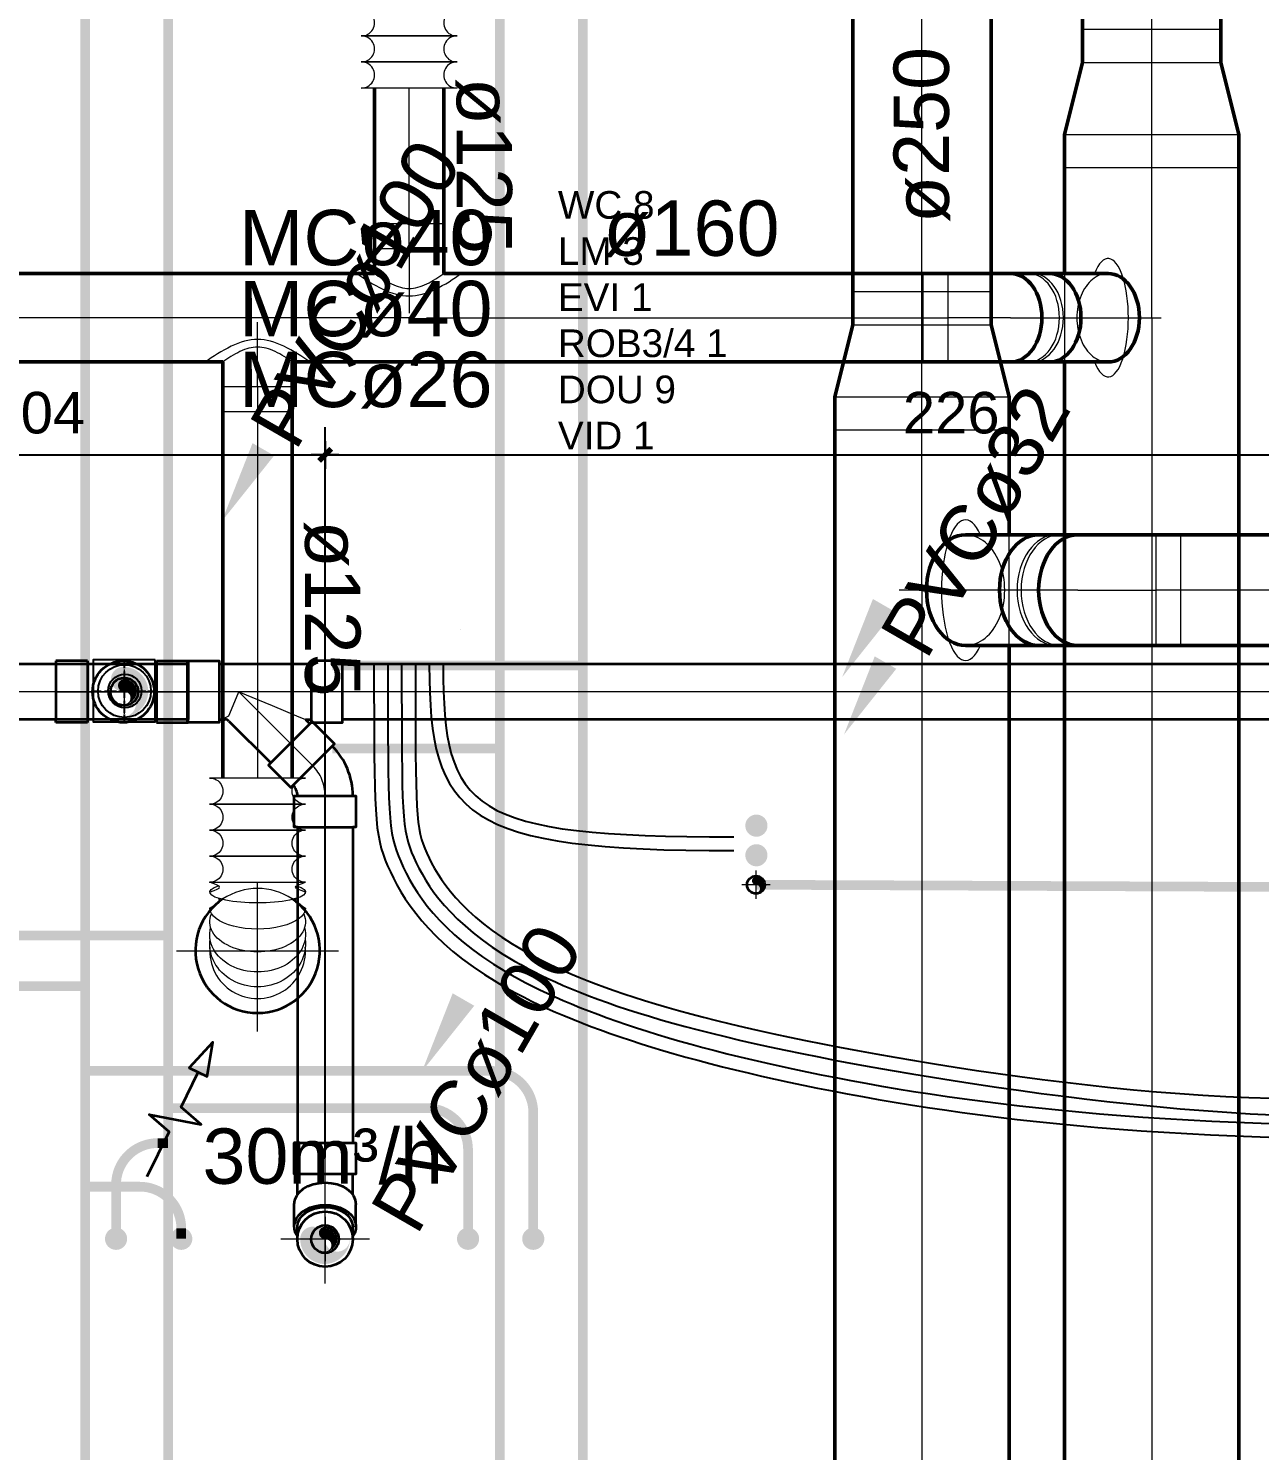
# Model space of a CAD drawing. Header units: metres. Extents: x -101133.8 to -101066.7, y -24899.3 to -24824.7.
# Drawn here: x -101107.398 to -101105.173, y -24846.378 to -24843.808 of the extents above; entities that cross this region are included whole.
import ezdxf

# ---------------------------------------------------------------- set-up
doc = ezdxf.new("R2010")
doc.units = ezdxf.units.M
doc.header["$LTSCALE"] = 0.2
doc.header["$PDSIZE"] = -5
doc.linetypes.add('AXES', pattern=[50.8, 31.75, -6.35, 6.35, -6.35])
doc.linetypes.add('CACHE', pattern=[9.525, 6.35, -3.175])
for name, color, linetype in [('CMT-CONDENSATS', 6, 'AXES'), ('CMT-COTATION DIVERS', 1, 'Continuous'), ('CMT-CVC-CONDENSATS', 6, 'Continuous'), ('CMT-CVC-CTA1-REPRISE', 11, 'Continuous'), ('CMT-CVC-CTA1-SOUFFLAGE', 4, 'Continuous'), ('CMT-PLB-EC-U', 1, 'Continuous'), ('CMT-PLB-EF-U', 140, 'Continuous'), ('CMT-PLB-EU', 3, 'Continuous'), ('CMT-PLB-EV-SOUS DALLAGE', 1, 'Continuous'), ('CMT-PLB-REC-U', 30, 'Continuous'), ('CMT-VRV1', 5, 'Continuous'), ('OB7-ASF-fin', 8, 'Continuous')]:
    doc.layers.add(name, color=color, linetype=linetype)
doc.styles.add('Arial', font='arial.ttf')
doc.styles.get("Standard").update_dxf_attribs({"font": 'arial.ttf'})
doc.dimstyles.get("Standard").update_dxf_attribs({"dimtxt": 0.18, "dimasz": 0.18, "dimexe": 0.18, "dimexo": 0.0625, "dimgap": 0.09, "dimtad": 0, "dimtih": 1, "dimtoh": 1, "dimdec": 4, "dimzin": 0, "dimdsep": 46, "dimtxsty": 'Standard', "dimcen": 0.09, "dimadec": 0, "dimazin": 0, "dimtfac": 1, "dimtdec": 4, "dimtofl": 0, "dimtmove": 0, "dimatfit": 3, "dimfxl": 1, "dimtolj": 1, "dimtzin": 0, "dimarcsym": 0})

# ---------------------------------------------------------------- blocks, each defined once
blk = doc.blocks.new('siphon')
blk.add_lwpolyline([(211768.2, 47378.7), (211693.6, 47378.7), (211693.6, 47304), (211768.2, 47304), (211768.2, 47378.7)])
at = {"linetype": 'Continuous'}
for centre, major_axis in [((211731.5, 47341.2), (0, 31.8)), ((211731.9, 47341.4), (0, 20.2))]:
    blk.add_ellipse(centre, major_axis=major_axis, ratio=1, dxfattribs=at)
for points in [[(211731.2, 47378.7), (211731.2, 47378.7), (211731.2, 47368.7), (211731.2, 47368.7)], [(211731.2, 47364.9), (211731.2, 47364.9), (211731.2, 47350.5), (211731.2, 47350.5)], [(211731.2, 47364.9), (211731.2, 47364.9), (211731.2, 47350.5), (211731.2, 47350.5)], [(211693.6, 47340.9), (211693.6, 47340.9), (211703.5, 47340.9), (211703.5, 47340.9)], [(211707.3, 47340.9), (211707.3, 47340.9), (211721.8, 47340.9), (211721.8, 47340.9)], [(211707.3, 47340.9), (211707.3, 47340.9), (211721.8, 47340.9), (211721.8, 47340.9)], [(211724.6, 47340.9), (211724.6, 47340.9), (211739, 47340.9), (211739, 47340.9)], [(211731.2, 47347.7), (211731.2, 47347.7), (211731.2, 47333.2), (211731.2, 47333.2)], [(211742.8, 47340.9), (211742.8, 47340.9), (211757.3, 47340.9), (211757.3, 47340.9)], [(211759.4, 47340.9), (211759.4, 47340.9), (211768.2, 47340.9), (211768.2, 47340.9)], [(211731.2, 47329.4), (211731.2, 47329.4), (211731.2, 47314.9), (211731.2, 47314.9)], [(211731.2, 47312.9), (211731.2, 47312.9), (211731.2, 47304), (211731.2, 47304)]]:
    blk.add_open_spline(points, degree=3, dxfattribs=at)
blk = doc.blocks.new('COT-45')
at = {"color": 0}
for p, q in [((-1, 0), (1, 0)), ((0, -1), (0, 1))]:
    blk.add_line(p, q, dxfattribs=at)
at = {"color": 0, "const_width": 0.4}
blk.add_lwpolyline([(-0.44, -0.44), (0.44, 0.44)], dxfattribs=at)
blk = doc.blocks.new('*D112')
at = {"layer": 'CMT-COTATION DIVERS', "color": 0, "lineweight": -2}
for p, q in [((-101107.9037, -24845.8886), (-101107.9037, -24844.5285)), ((-101106.8618, -24845.8485), (-101106.8618, -24844.5285)), ((-101107.8787, -24844.5785), (-101106.8868, -24844.5785))]:
    blk.add_line(p, q, dxfattribs=at)
at = {"layer": 'Defpoints', "color": 0, "lineweight": 15}
for p in [(-101106.8618, -24844.5785), (-101106.8618, -24845.8785), (-101107.9037, -24845.9186)]:
    blk.add_point(p, dxfattribs=at)
at = {"layer": 'CMT-COTATION DIVERS', "color": 0, "lineweight": -2, "xscale": 0.025, "yscale": 0.025, "zscale": 0.025, "rotation": 180}
blk.add_blockref('COT-45', (-101107.9037, -24844.5785), dxfattribs=at)
at = {"layer": 'CMT-COTATION DIVERS', "color": 0, "lineweight": -2, "xscale": 0.025, "yscale": 0.025, "zscale": 0.025}
blk.add_blockref('COT-45', (-101106.8618, -24844.5785), dxfattribs=at)
at = {"layer": 'CMT-COTATION DIVERS', "color": 0, "lineweight": 15, "insert": (-101107.3827, -24844.5028), "char_height": 0.075, "attachment_point": 5}
blk.add_mtext('\\A1;104', dxfattribs=at)
blk = doc.blocks.new('*D113')
at = {"layer": 'CMT-COTATION DIVERS', "color": 0, "lineweight": -2}
for p, q in [((-101106.8618, -24845.8485), (-101106.8618, -24844.5285)), ((-101104.5991, -24845.3317), (-101104.5991, -24844.5285)), ((-101106.8368, -24844.5785), (-101104.6241, -24844.5785))]:
    blk.add_line(p, q, dxfattribs=at)
at = {"layer": 'Defpoints', "color": 0, "lineweight": 15}
for p in [(-101104.5991, -24844.5785), (-101104.5991, -24845.3617), (-101106.8618, -24845.8785)]:
    blk.add_point(p, dxfattribs=at)
at = {"layer": 'CMT-COTATION DIVERS', "color": 0, "lineweight": -2, "xscale": 0.025, "yscale": 0.025, "zscale": 0.025, "rotation": 180}
blk.add_blockref('COT-45', (-101106.8618, -24844.5785), dxfattribs=at)
at = {"layer": 'CMT-COTATION DIVERS', "color": 0, "lineweight": -2, "xscale": 0.025, "yscale": 0.025, "zscale": 0.025}
blk.add_blockref('COT-45', (-101104.5991, -24844.5785), dxfattribs=at)
at = {"layer": 'CMT-COTATION DIVERS', "color": 0, "lineweight": 15, "insert": (-101105.7305, -24844.5028), "char_height": 0.075, "attachment_point": 5}
blk.add_mtext('\\A1;226', dxfattribs=at)

msp = doc.modelspace()

# ---------------------------------------------------------------- linework, layer by layer
at = {"layer": 'CMT-CONDENSATS', "const_width": 0.0175}
msp.add_lwpolyline([(-101106.0833, -24845.3554), (-101104.5991, -24845.3617)], dxfattribs=at)
at = {"layer": 'CMT-CVC-CONDENSATS', "color": 8, "linetype": 'AXES', "lineweight": 20}
for p, q in [((-101106.0833, -24845.3298), (-101106.0833, -24845.381)), ((-101106.0577, -24845.3554), (-101106.1089, -24845.3554))]:
    msp.add_line(p, q, dxfattribs=at)
at = {"layer": 'CMT-CVC-CONDENSATS', "linetype": 'Continuous', "lineweight": 20}
msp.add_lwpolyline([(-101106.0742, -24845.3436, 0, 0, 0), (-101105.9242, -24845.0838, 0, 0.045, 0), (-101105.8492, -24844.9539, 0.045, 0.045, 0)], format="xyseb", dxfattribs=at)
at = {"layer": 'CMT-CVC-CONDENSATS', "color": 8, "linetype": 'Continuous', "lineweight": 20}
msp.add_lwpolyline([(-101106.0833, -24845.342, 0.00192, 0.00192, -0.414214), (-101106.0699, -24845.3554, 0.00192, 0, -0.394163), (-101106.0833, -24845.3698, 0, 0.00192, 1.001955), (-101106.0833, -24845.3545, 0, 0, 0), (-101106.0833, -24845.3518, 0.0072, 0.0072, -1), (-101106.0833, -24845.3446, 0, 0, 0), (-101106.0869, -24845.3482, 0, 0, 0), (-101106.0833, -24845.3482, 0.0106, 0.0106, -0.414214), (-101106.0761, -24845.3554, 0, 0, 0), (-101106.0766, -24845.3518, 0.0096, 0, -0.468375), (-101106.0785, -24845.3685, 0, 0, 0)], format="xyseb", dxfattribs=at)
at = {"layer": 'CMT-CVC-CONDENSATS', "lineweight": 35}
msp.add_circle((-101106.0833, -24845.3554), 0.016, dxfattribs=at)
at = {"layer": 'CMT-CVC-CTA1-REPRISE', "lineweight": 50}
for p, q in [((-101105.4933, -24843.8694), (-101105.4933, -24840.747)), ((-101105.2433, -24843.8694), (-101105.2433, -24840.847)), ((-101105.5258, -24843.9994), (-101105.4933, -24843.8694)), ((-101105.2108, -24843.9994), (-101105.2433, -24843.8694)), ((-101106.7725, -24844.2057), (-101106.7725, -24843.9156)), ((-101106.6475, -24844.2057), (-101106.6475, -24843.9156)), ((-101105.5258, -24844.2507), (-101105.5258, -24843.9994)), ((-101105.2108, -24844.3307), (-101105.2108, -24843.9994)), ((-101106.7725, -24844.2057), (-101106.7725, -24844.2507)), ((-101106.6475, -24844.2057), (-101106.6475, -24844.2507)), ((-101106.9838, -24844.2507), (-101107.548, -24844.2507)), ((-101106.7725, -24844.2507), (-101106.9838, -24844.2507)), ((-101106.6475, -24844.2507), (-101105.7365, -24844.2507)), ((-101105.6233, -24844.2507), (-101105.7365, -24844.2507)), ((-101105.6233, -24844.2507), (-101105.5526, -24844.2507)), ((-101105.447, -24844.2507), (-101105.5526, -24844.2507)), ((-101105.2108, -24844.3307), (-101105.2108, -24846.849)), ((-101107.0463, -24844.4107), (-101107.6105, -24844.4107)), ((-101107.0463, -24844.4557), (-101107.0463, -24844.4107)), ((-101106.9213, -24844.4557), (-101106.9213, -24844.4107)), ((-101106.71, -24844.4107), (-101106.9213, -24844.4107)), ((-101106.71, -24844.4107), (-101105.7365, -24844.4107)), ((-101105.6233, -24844.4107), (-101105.7365, -24844.4107)), ((-101105.6233, -24844.4107), (-101105.5526, -24844.4107)), ((-101105.447, -24844.4107), (-101105.5526, -24844.4107)), ((-101105.5258, -24844.4107), (-101105.5258, -24846.9115)), ((-101107.0463, -24844.4557), (-101107.0463, -24845.1626)), ((-101106.9213, -24844.4557), (-101106.9213, -24845.1626))]:
    msp.add_line(p, q, dxfattribs=at)
at = {"layer": 'CMT-CVC-CTA1-REPRISE', "color": 8, "linetype": 'AXES', "lineweight": 20}
for p, q in [((-101105.3683, -24843.8694), (-101105.3683, -24840.747)), ((-101105.3683, -24843.9994), (-101105.3683, -24843.8694)), ((-101106.71, -24844.2057), (-101106.71, -24843.9156)), ((-101105.3683, -24844.3307), (-101105.3683, -24843.9994)), ((-101106.71, -24844.2057), (-101106.71, -24844.3227)), ((-101106.9838, -24844.3307), (-101107.6105, -24844.3307)), ((-101106.71, -24844.3307), (-101106.9838, -24844.3307)), ((-101106.6787, -24844.3307), (-101105.7365, -24844.3307)), ((-101105.6233, -24844.3307), (-101105.7365, -24844.3307)), ((-101105.6233, -24844.3307), (-101105.5526, -24844.3307)), ((-101105.5526, -24844.3307), (-101105.351, -24844.3307)), ((-101105.3683, -24844.3307), (-101105.3683, -24846.9115)), ((-101106.9838, -24844.4557), (-101106.9838, -24844.3387)), ((-101106.9838, -24844.4557), (-101106.9838, -24845.1626)), ((-101106.9838, -24845.6208), (-101106.9838, -24845.3508)), ((-101107.1301, -24845.4746), (-101106.8376, -24845.4746))]:
    msp.add_line(p, q, dxfattribs=at)
at = {"layer": 'CMT-CVC-CTA1-REPRISE', "color": 8, "linetype": 'CACHE', "lineweight": 20}
for p, q in [((-101105.4933, -24843.8094), (-101105.2433, -24843.8094)), ((-101105.5258, -24844.0594), (-101105.2108, -24844.0594)), ((-101106.7725, -24844.1607), (-101106.6475, -24844.1607)), ((-101105.7815, -24844.2507), (-101105.7815, -24844.4107)), ((-101105.5258, -24844.2507), (-101105.5258, -24844.4107)), ((-101106.9213, -24844.5007), (-101107.0463, -24844.5007))]:
    msp.add_line(p, q, dxfattribs=at)
at = {"layer": 'CMT-CVC-CTA1-REPRISE', "color": 8, "linetype": 'Continuous', "lineweight": 20}
for p, q in [((-101105.4933, -24843.8694), (-101105.2433, -24843.8694)), ((-101105.5258, -24843.9994), (-101105.2108, -24843.9994)), ((-101106.7725, -24844.2057), (-101106.6475, -24844.2057)), ((-101105.7365, -24844.2507), (-101105.7365, -24844.4107)), ((-101106.9213, -24844.4557), (-101107.0463, -24844.4557))]:
    msp.add_line(p, q, dxfattribs=at)
for points in [[(-101106.7965, -24843.7744), (-101106.6234, -24843.7744, 1.022259), (-101106.6234, -24843.8215), (-101106.7965, -24843.8215, 1.022259), (-101106.7965, -24843.7744), (-101106.7965, -24843.7744)], [(-101106.7965, -24843.8215), (-101106.6234, -24843.8215, 1.022259), (-101106.6234, -24843.8685), (-101106.7965, -24843.8685, 1.022259), (-101106.7965, -24843.8215), (-101106.7965, -24843.8215)], [(-101106.7965, -24843.8685), (-101106.6234, -24843.8685, 1.022259), (-101106.6234, -24843.9156), (-101106.7965, -24843.9156, 1.022259), (-101106.7965, -24843.8685), (-101106.7965, -24843.8685)], [(-101107.0704, -24845.2097), (-101106.8973, -24845.2097, -1.022259), (-101106.8973, -24845.1626), (-101107.0704, -24845.1626, -1.022259), (-101107.0704, -24845.2097), (-101107.0704, -24845.2097)], [(-101107.0704, -24845.2567), (-101106.8973, -24845.2567, -1.022259), (-101106.8973, -24845.2097), (-101107.0704, -24845.2097, -1.022259), (-101107.0704, -24845.2567), (-101107.0704, -24845.2567)], [(-101107.0704, -24845.3038), (-101106.8973, -24845.3038, -1.022259), (-101106.8973, -24845.2567), (-101107.0704, -24845.2567, -1.022259), (-101107.0704, -24845.3038), (-101107.0704, -24845.3038)], [(-101107.0704, -24845.3508), (-101106.8973, -24845.3508, -1.022259), (-101106.8973, -24845.3038), (-101107.0704, -24845.3038, -1.022259), (-101107.0704, -24845.3508), (-101107.0704, -24845.3508)]]:
    msp.add_lwpolyline(points, format="xyb", dxfattribs=at)
msp.add_lwpolyline([(-101107.0704, -24845.3508), (-101106.8973, -24845.3508)], dxfattribs=at)
at = {"layer": 'CMT-CVC-CTA1-REPRISE', "linetype": 'Continuous', "lineweight": 35}
msp.add_lwpolyline([(-101107.1831, -24845.8828), (-101107.1436, -24845.8019), (-101107.1798, -24845.7704), (-101107.0856, -24845.7887), (-101107.1218, -24845.7572), (-101107.091, -24845.6941), (-101107.0748, -24845.702), (-101107.0647, -24845.6401), (-101107.1072, -24845.6862), (-101107.091, -24845.6941)], dxfattribs=at)
at = {"layer": 'CMT-CVC-CTA1-REPRISE', "lineweight": 35}
msp.add_arc((-101106.9838, -24845.4746), 0.1125, 123.749, 56.251, dxfattribs=at)
at = {"layer": 'CMT-CVC-CTA1-REPRISE', "color": 9, "linetype": 'CACHE', "lineweight": 20}
msp.add_arc((-101106.9838, -24845.4746), 0.1125, 56.251, 123.749, dxfattribs=at)
at = {"layer": 'CMT-CVC-CTA1-REPRISE', "color": 8, "linetype": 'Continuous', "lineweight": 20}
msp.add_arc((-101106.9838, -24845.4746), 0.0865, 175.6813, 4.3187, dxfattribs=at)
msp.add_ellipse((-101105.447, -24844.3307), major_axis=(0, 0.107), ratio=0.34202, start_param=2.415333, end_param=7.009445, dxfattribs=at)
at = {"layer": 'CMT-CVC-CTA1-REPRISE', "lineweight": 50}
for centre in [(-101105.6233, -24844.3307), (-101105.5526, -24844.3307), (-101105.447, -24844.3307)]:
    msp.add_ellipse(centre, major_axis=(0, 0.08), ratio=0.707107, start_param=3.141593, end_param=6.283185, dxfattribs=at)
at = {"layer": 'CMT-CVC-CTA1-REPRISE', "color": 8, "linetype": 'CACHE', "lineweight": 20}
for centre, start_param, end_param in [((-101105.5915, -24844.3307), 3.141593, 6.283185), ((-101105.5844, -24844.3307), 3.141593, 6.283185), ((-101105.447, -24844.3307), 0, 3.141593)]:
    msp.add_ellipse(centre, major_axis=(0, 0.08), ratio=0.707107, start_param=start_param, end_param=end_param, dxfattribs=at)
at = {"layer": 'CMT-CVC-CTA1-REPRISE', "color": 8, "linetype": 'Continuous', "lineweight": 20, "extrusion": (0, 0, -1)}
for centre, ratio, start_param, end_param in [((-101106.9838, -24845.3687), 0.224951, 5.665426, 10.042538), ((-101106.9838, -24845.4223), 0.62932, 6.012033, 9.69593), ((-101106.9838, -24845.3976), 0.438371, 0, 3.141593), ((-101106.9838, -24845.4457), 0.777146, 6.089954, 9.618009), ((-101106.9838, -24845.4622), 0.898794, 6.169183, 9.538781)]:
    msp.add_ellipse(centre, major_axis=(0.0865, 0), ratio=ratio, start_param=start_param, end_param=end_param, dxfattribs=at)
at = {"layer": 'CMT-CVC-CTA1-REPRISE', "color": 8, "linetype": 'Continuous', "lineweight": 20}
for points in [[(-101106.8037, -24844.2507), (-101106.7911, -24844.2603), (-101106.7568, -24844.2824), (-101106.71, -24844.2958), (-101106.6631, -24844.2824), (-101106.6288, -24844.2603), (-101106.6162, -24844.2507)], [(-101106.7725, -24844.2507), (-101106.7641, -24844.2571), (-101106.7412, -24844.2718), (-101106.71, -24844.2808), (-101106.6787, -24844.2718), (-101106.6558, -24844.2571), (-101106.6475, -24844.2507)], [(-101106.8901, -24844.4107), (-101106.9026, -24844.4012), (-101106.937, -24844.3791), (-101106.9838, -24844.3656), (-101107.0307, -24844.3791), (-101107.065, -24844.4012), (-101107.0776, -24844.4107)], [(-101106.9213, -24844.4107), (-101106.9297, -24844.4044), (-101106.9526, -24844.3896), (-101106.9838, -24844.3807), (-101107.0151, -24844.3896), (-101107.038, -24844.4044), (-101107.0463, -24844.4107)], [(-101107.0704, -24845.3687), (-101107.0463, -24845.3598), (-101107.0463, -24845.3598), (-101107.0704, -24845.3508)], [(-101106.8973, -24845.3687), (-101106.9213, -24845.3598), (-101106.9213, -24845.3598), (-101106.8973, -24845.3508)], [(-101107.0704, -24845.3976), (-101107.0552, -24845.3884), (-101107.0496, -24845.3851), (-101107.0536, -24845.3802)], [(-101106.8973, -24845.3976), (-101106.9125, -24845.3884), (-101106.9181, -24845.3851), (-101106.9141, -24845.3802)]]:
    msp.add_open_spline(points, degree=3, dxfattribs=at)
at = {"layer": 'CMT-CVC-CTA1-SOUFFLAGE', "lineweight": 50}
for p, q in [((-101105.9083, -24844.3435), (-101105.9083, -24838.615)), ((-101105.6583, -24844.3435), (-101105.6583, -24838.715)), ((-101105.9408, -24844.4735), (-101105.9083, -24844.3435)), ((-101105.6258, -24844.4735), (-101105.6583, -24844.3435)), ((-101105.9408, -24844.823), (-101105.9408, -24844.4735)), ((-101105.6258, -24844.723), (-101105.6258, -24844.4735)), ((-101105.7045, -24844.723), (-101105.5725, -24844.723)), ((-101105.5018, -24844.723), (-101105.5725, -24844.723)), ((-101105.5018, -24844.723), (-101105.3604, -24844.723)), ((-101103.9492, -24844.723), (-101105.3604, -24844.723)), ((-101105.9408, -24844.823), (-101105.9408, -24848.2263)), ((-101105.7045, -24844.923), (-101105.5725, -24844.923)), ((-101105.6258, -24844.923), (-101105.6258, -24848.2888)), ((-101105.5018, -24844.923), (-101105.5725, -24844.923)), ((-101105.5018, -24844.923), (-101105.3604, -24844.923)), ((-101103.9492, -24844.923), (-101105.3604, -24844.923))]:
    msp.add_line(p, q, dxfattribs=at)
at = {"layer": 'CMT-CVC-CTA1-SOUFFLAGE', "color": 8, "linetype": 'AXES', "lineweight": 20}
for p, q in [((-101105.7833, -24844.3435), (-101105.7833, -24838.615)), ((-101105.7833, -24844.4735), (-101105.7833, -24844.3435)), ((-101105.7833, -24844.823), (-101105.7833, -24844.4735)), ((-101105.5725, -24844.823), (-101105.8245, -24844.823)), ((-101105.7833, -24844.823), (-101105.7833, -24848.2888)), ((-101105.5018, -24844.823), (-101105.5725, -24844.823)), ((-101105.5018, -24844.823), (-101105.3604, -24844.823)), ((-101103.9492, -24844.823), (-101105.3604, -24844.823))]:
    msp.add_line(p, q, dxfattribs=at)
at = {"layer": 'CMT-CVC-CTA1-SOUFFLAGE', "color": 8, "linetype": 'CACHE', "lineweight": 20}
for p, q in [((-101105.9083, -24844.2835), (-101105.6583, -24844.2835)), ((-101105.9408, -24844.5335), (-101105.6258, -24844.5335)), ((-101105.6258, -24844.923), (-101105.6258, -24844.723)), ((-101105.3154, -24844.923), (-101105.3154, -24844.723))]:
    msp.add_line(p, q, dxfattribs=at)
at = {"layer": 'CMT-CVC-CTA1-SOUFFLAGE', "color": 8, "linetype": 'Continuous', "lineweight": 20}
for p, q in [((-101105.9083, -24844.3435), (-101105.6583, -24844.3435)), ((-101105.9408, -24844.4735), (-101105.6258, -24844.4735)), ((-101105.3604, -24844.923), (-101105.3604, -24844.723))]:
    msp.add_line(p, q, dxfattribs=at)
msp.add_ellipse((-101105.7045, -24844.823), major_axis=(0, -0.127), ratio=0.34202, start_param=2.477379, end_param=6.947399, dxfattribs=at)
at = {"layer": 'CMT-CVC-CTA1-SOUFFLAGE', "lineweight": 50}
for centre in [(-101105.7045, -24844.823), (-101105.5725, -24844.823), (-101105.5018, -24844.823)]:
    msp.add_ellipse(centre, major_axis=(0, -0.1), ratio=0.707107, start_param=3.141593, end_param=6.283185, dxfattribs=at)
at = {"layer": 'CMT-CVC-CTA1-SOUFFLAGE', "color": 8, "linetype": 'CACHE', "lineweight": 20}
for centre, start_param, end_param in [((-101105.7045, -24844.823), 0, 3.141593), ((-101105.5407, -24844.823), 3.141593, 6.283185), ((-101105.5336, -24844.823), 3.141593, 6.283185)]:
    msp.add_ellipse(centre, major_axis=(0, -0.1), ratio=0.707107, start_param=start_param, end_param=end_param, dxfattribs=at)
at = {"layer": 'CMT-PLB-EC-U', "const_width": 0.0175}
for points in [[(-101107.2954, -24847.1225), (-101107.2954, -24835.3837)], [(-101110.7791, -24845.5388), (-101107.2954, -24845.5388)], [(-101106.5607, -24845.6918), (-101107.2954, -24845.6918)], [(-101106.4857, -24845.9952), (-101106.4857, -24845.7668)], [(-101107.1967, -24845.901), (-101107.2954, -24845.901)], [(-101107.1217, -24845.9952), (-101107.1217, -24845.976)]]:
    msp.add_lwpolyline(points, dxfattribs=at)
for points in [[(-101106.4857, -24845.7668, 0.414214), (-101106.5607, -24845.6918)], [(-101107.1217, -24845.976, 0.414214), (-101107.1967, -24845.901)]]:
    msp.add_lwpolyline(points, format="xyb", dxfattribs=at)
at = {"layer": 'CMT-PLB-EC-U', "const_width": 0.02}
for points in [[(-101107.1217, -24846.0052, 1), (-101107.1217, -24845.9852, 1)], [(-101106.4857, -24846.0052, 1), (-101106.4857, -24845.9852, 1)]]:
    msp.add_lwpolyline(points, format="xyb", close=True, dxfattribs=at)
at = {"layer": 'CMT-PLB-EF-U', "const_width": 0.0175}
for points in [[(-101107.1454, -24846.9725), (-101107.1454, -24835.5337)], [(-101110.8968, -24845.4469), (-101107.1454, -24845.4469)], [(-101106.6785, -24845.759), (-101107.1454, -24845.759)], [(-101107.1645, -24845.8223), (-101107.1454, -24845.8223)], [(-101106.6035, -24845.9952), (-101106.6035, -24845.834)], [(-101107.2395, -24845.9952), (-101107.2395, -24845.8973)]]:
    msp.add_lwpolyline(points, dxfattribs=at)
for points in [[(-101106.6035, -24845.834, 0.414214), (-101106.6785, -24845.759)], [(-101107.2395, -24845.8973, -0.414214), (-101107.1645, -24845.8223)]]:
    msp.add_lwpolyline(points, format="xyb", dxfattribs=at)
at = {"layer": 'CMT-PLB-EF-U', "const_width": 0.02}
for points in [[(-101107.2395, -24846.0052, -1), (-101107.2395, -24845.9852, -1)], [(-101106.6035, -24846.0052, -1), (-101106.6035, -24845.9852, -1)]]:
    msp.add_lwpolyline(points, format="xyb", close=True, dxfattribs=at)
at = {"layer": 'CMT-PLB-EU', "color": 8, "linetype": 'AXES', "lineweight": 20}
for p, q in [((-101107.2247, -24844.9666), (-101107.2247, -24845.0466)), ((-101107.1847, -24845.0066), (-101107.2647, -24845.0066)), ((-101106.8618, -24845.9558), (-101106.8618, -24846.0358)), ((-101106.8218, -24845.9958), (-101106.9018, -24845.9958))]:
    msp.add_line(p, q, dxfattribs=at)
at = {"layer": 'CMT-PLB-EU', "color": 8, "linetype": 'Continuous', "lineweight": 20}
for points in [[(-101107.2247, -24844.9856, 0.003, 0.003, -0.414214), (-101107.2037, -24845.0066, 0.003, 0, -0.394163), (-101107.2247, -24845.0291, 0, 0.003, 1.001955), (-101107.2247, -24845.0051, 0, 0, 0), (-101107.2247, -24845.001, 0.0112, 0.0112, -1), (-101107.2247, -24844.9897, 0, 0, 0), (-101107.2303, -24844.9953, 0, 0, 0), (-101107.2247, -24844.9953, 0.0165, 0.0165, -0.414214), (-101107.2134, -24845.0066, 0, 0, 0), (-101107.2142, -24845.001, 0.015, 0, -0.468375), (-101107.2172, -24845.027, 0, 0, 0)], [(-101106.8618, -24845.9748, 0.003, 0.003, -0.414214), (-101106.8408, -24845.9958, 0.003, 0, -0.394163), (-101106.8618, -24846.0183, 0, 0.003, 1.001955), (-101106.8618, -24845.9943, 0, 0, 0), (-101106.8618, -24845.9902, 0.0112, 0.0112, -1), (-101106.8618, -24845.979, 0, 0, 0), (-101106.8675, -24845.9846, 0, 0, 0), (-101106.8618, -24845.9846, 0.0165, 0.0165, -0.414214), (-101106.8506, -24845.9958, 0, 0, 0), (-101106.8513, -24845.9902, 0.015, 0, -0.468375), (-101106.8543, -24846.0162, 0, 0, 0)]]:
    msp.add_lwpolyline(points, format="xyseb", dxfattribs=at)
at = {"layer": 'CMT-PLB-EU', "linetype": 'Continuous', "lineweight": 20}
for points in [[(-101107.2372, -24845.0282, 0, 0, 0), (-101107.3872, -24845.2881, 0.045, 0, 0), (-101107.4622, -24845.418, 0, 0, 0)], [(-101106.8743, -24846.0175, 0, 0, 0), (-101107.0243, -24846.2773, 0.045, 0, 0), (-101107.0993, -24846.4072, 0, 0, 0)]]:
    msp.add_lwpolyline(points, format="xyseb", dxfattribs=at)
at = {"layer": 'CMT-PLB-EU', "lineweight": 35}
for centre in [(-101107.2247, -24845.0066), (-101106.8618, -24845.9958)]:
    msp.add_circle(centre, 0.025, dxfattribs=at)
at = {"layer": 'CMT-PLB-EV-SOUS DALLAGE', "lineweight": 35}
for p, q in [((-101107.1105, -24844.9566), (-101107.8719, -24844.9566)), ((-101107.2912, -24844.9509), (-101107.3482, -24844.9509)), ((-101107.3482, -24844.9509), (-101107.3482, -24844.9566)), ((-101107.3482, -24844.9566), (-101107.3482, -24845.0566)), ((-101107.2912, -24844.9509), (-101107.2912, -24845.0623)), ((-101107.2508, -24844.9566), (-101107.2912, -24844.9566)), ((-101107.1662, -24844.9566), (-101107.2017, -24844.9566)), ((-101107.1662, -24844.9509), (-101107.1092, -24844.9509)), ((-101107.1662, -24844.9509), (-101107.1662, -24845.0623)), ((-101107.1105, -24845.0566), (-101107.1105, -24844.9566)), ((-101107.1092, -24844.9509), (-101107.1092, -24844.9566)), ((-101107.1092, -24844.9566), (-101107.1092, -24845.0566)), ((-101107.0535, -24844.9566), (-101107.0535, -24845.0566)), ((-101106.8871, -24844.9566), (-101107.0535, -24844.9566)), ((-101106.8871, -24844.9566), (-101106.8871, -24845.0566)), ((-101105.0469, -24844.9566), (-101106.8301, -24844.9566)), ((-101106.8301, -24845.0566), (-101106.8301, -24844.9566)), ((-101107.1105, -24845.0566), (-101107.8719, -24845.0566)), ((-101107.3482, -24845.0623), (-101107.3482, -24845.0566)), ((-101107.2912, -24845.0623), (-101107.3482, -24845.0623)), ((-101107.2508, -24845.0566), (-101107.2912, -24845.0566)), ((-101107.1662, -24845.0566), (-101107.2017, -24845.0566)), ((-101107.1662, -24845.0623), (-101107.1092, -24845.0623)), ((-101107.1092, -24845.0623), (-101107.1092, -24845.0566)), ((-101107.0535, -24845.0566), (-101107.0427, -24845.0566)), ((-101107.0356, -24845.0595), (-101106.9601, -24845.1351)), ((-101106.8893, -24845.0644), (-101106.9601, -24845.1351)), ((-101106.9601, -24845.1351), (-101106.8893, -24845.0644)), ((-101106.8971, -24845.0566), (-101106.8871, -24845.0566)), ((-101106.8971, -24845.0566), (-101106.8893, -24845.0644)), ((-101106.8893, -24845.0644), (-101106.8893, -24845.0644)), ((-101105.0469, -24845.0566), (-101106.8301, -24845.0566)), ((-101106.9198, -24845.1754), (-101106.849, -24845.1047)), ((-101106.9198, -24845.1754), (-101106.849, -24845.1047)), ((-101106.9198, -24845.1754), (-101106.9198, -24845.1754)), ((-101106.9118, -24845.1945), (-101106.8118, -24845.1945)), ((-101106.9118, -24845.2515), (-101106.9118, -24845.8215)), ((-101106.9118, -24845.2515), (-101106.8118, -24845.2515)), ((-101106.8118, -24845.2515), (-101106.8118, -24845.8215)), ((-101106.9118, -24845.8215), (-101106.8118, -24845.8215)), ((-101106.9118, -24845.9156), (-101106.9118, -24845.8785)), ((-101106.8118, -24845.8785), (-101106.9118, -24845.8785)), ((-101106.8118, -24845.9156), (-101106.8118, -24845.8785)), ((-101106.9175, -24845.9733), (-101106.9175, -24845.933)), ((-101106.8061, -24845.9733), (-101106.8061, -24845.933)), ((-101106.9118, -24845.9958), (-101106.9118, -24845.9733)), ((-101106.8118, -24845.9958), (-101106.8118, -24845.9733))]:
    msp.add_line(p, q, dxfattribs=at)
at = {"layer": 'CMT-PLB-EV-SOUS DALLAGE', "color": 8, "linetype": 'AXES', "lineweight": 20}
for p, q in [((-101107.1105, -24845.0066), (-101107.8719, -24845.0066)), ((-101107.3482, -24845.0066), (-101107.1092, -24845.0066)), ((-101106.8301, -24845.0066), (-101107.1105, -24845.0066)), ((-101107.0178, -24845.0066), (-101106.8844, -24845.14)), ((-101105.0469, -24845.0066), (-101106.8301, -24845.0066)), ((-101106.8844, -24845.14), (-101106.9247, -24845.0997)), ((-101106.8844, -24845.14), (-101106.9247, -24845.0997)), ((-101106.8618, -24845.1945), (-101106.8618, -24845.2515)), ((-101106.8618, -24845.2515), (-101106.8618, -24845.8215)), ((-101106.8618, -24846.0758), (-101106.8618, -24845.8215)), ((-101106.7818, -24845.9958), (-101106.9418, -24845.9958))]:
    msp.add_line(p, q, dxfattribs=at)
at = {"layer": 'CMT-PLB-EV-SOUS DALLAGE', "linetype": 'Continuous', "lineweight": 20}
for points in [[(-101107.1984, -24844.9584, 0, 0, 0), (-101107.0484, -24844.6985, 0, 0.045, 0), (-101106.9734, -24844.5686, 0.045, 0.045, 0)], [(-101106.8368, -24845.9525, 0, 0, 0), (-101106.6868, -24845.6927, 0, 0.045, 0), (-101106.6118, -24845.5628, 0.045, 0.045, 0)]]:
    msp.add_lwpolyline(points, format="xyseb", dxfattribs=at)
at = {"layer": 'CMT-PLB-EV-SOUS DALLAGE', "color": 8, "linetype": 'Continuous', "lineweight": 20}
for points in [[(-101107.2262, -24844.9646, 0.006, 0.006, -0.414214), (-101107.1842, -24845.0066, 0.006, 0, -0.394163), (-101107.2262, -24845.0516, 0, 0.006, 1.001955), (-101107.2262, -24845.0036, 0, 0, 0), (-101107.2262, -24844.9953, 0.0225, 0.0225, -1), (-101107.2262, -24844.9728, 0, 0, 0), (-101107.2375, -24844.9841, 0, 0, 0), (-101107.2262, -24844.9841, 0.033, 0.033, -0.414214), (-101107.2037, -24845.0066, 0, 0, 0), (-101107.2052, -24844.9953, 0.03, 0, -0.468375), (-101107.2112, -24845.0473, 0, 0, 0)], [(-101106.9038, -24845.9958, 0.006, 0.006, 0.414214), (-101106.8618, -24846.0378, 0.006, 0, 0.394163), (-101106.8168, -24845.9958, 0, 0.006, -1.001955), (-101106.8648, -24845.9958, 0, 0, 0), (-101106.8731, -24845.9958, 0.0225, 0.0225, 1), (-101106.8956, -24845.9958, 0, 0, 0), (-101106.8843, -24845.9846, 0, 0, 0), (-101106.8843, -24845.9958, 0.033, 0.033, 0.414214), (-101106.8618, -24846.0183, 0, 0, 0), (-101106.8731, -24846.0168, 0.03, 0, 0.468375), (-101106.8211, -24846.0108, 0, 0, 0)]]:
    msp.add_lwpolyline(points, format="xyseb", dxfattribs=at)
at = {"layer": 'CMT-PLB-EV-SOUS DALLAGE', "lineweight": 35}
for points in [[(-101107.1105, -24844.9566), (-101107.1105, -24844.9509), (-101107.0535, -24844.9509), (-101107.0535, -24844.9566)], [(-101106.8301, -24844.9566), (-101106.8301, -24844.9509), (-101106.8871, -24844.9509), (-101106.8871, -24844.9566)], [(-101107.0535, -24845.0566), (-101107.0535, -24845.0623), (-101107.1105, -24845.0623), (-101107.1105, -24845.0566)], [(-101106.849, -24845.1047), (-101106.845, -24845.1006), (-101106.8853, -24845.0603), (-101106.8893, -24845.0644)], [(-101106.849, -24845.1047), (-101106.845, -24845.1006), (-101106.8853, -24845.0603), (-101106.8893, -24845.0644)], [(-101106.8871, -24845.0566), (-101106.8871, -24845.0623), (-101106.8301, -24845.0623), (-101106.8301, -24845.0566)], [(-101106.9601, -24845.1351), (-101106.9641, -24845.1391), (-101106.9238, -24845.1794), (-101106.9198, -24845.1754)], [(-101106.9601, -24845.1351), (-101106.9641, -24845.1391), (-101106.9238, -24845.1794), (-101106.9198, -24845.1754)], [(-101106.9118, -24845.2515), (-101106.9175, -24845.2515), (-101106.9175, -24845.1945), (-101106.9118, -24845.1945)], [(-101106.8118, -24845.1945), (-101106.8061, -24845.1945), (-101106.8061, -24845.2515), (-101106.8118, -24845.2515)], [(-101106.9118, -24845.8785), (-101106.9175, -24845.8785), (-101106.9175, -24845.8215), (-101106.9118, -24845.8215)], [(-101106.8118, -24845.8215), (-101106.8061, -24845.8215), (-101106.8061, -24845.8785), (-101106.8118, -24845.8785)]]:
    msp.add_lwpolyline(points, dxfattribs=at)
at = {"layer": 'CMT-PLB-EV-SOUS DALLAGE', "color": 8, "linetype": 'Continuous', "lineweight": 20}
msp.add_lwpolyline([(-101107.0485, -24845.0566), (-101107.0358, -24845.0499), (-101107.0282, -24845.0316), (-101107.0178, -24845.0066), (-101106.9575, -24845.0316), (-101106.9133, -24845.0499), (-101106.8971, -24845.0566)], dxfattribs=at)
at = {"layer": 'CMT-PLB-EV-SOUS DALLAGE', "lineweight": 35}
for centre, radius in [((-101107.2262, -24845.0066), 0.0557), ((-101106.8618, -24845.9958), 0.05)]:
    msp.add_circle(centre, radius, dxfattribs=at)
for centre, radius, start, end in [((-101107.0427, -24845.0666), 0.01, 45, 90), ((-101106.9388, -24845.1945), 0.127, 360, 45), ((-101106.9388, -24845.1945), 0.027, 0, 45)]:
    msp.add_arc(centre, radius, start, end, dxfattribs=at)
at = {"layer": 'CMT-PLB-EV-SOUS DALLAGE', "color": 8, "linetype": 'AXES', "lineweight": 20}
msp.add_arc((-101106.9388, -24845.1945), 0.077, 360, 45, dxfattribs=at)
at = {"layer": 'CMT-PLB-EV-SOUS DALLAGE', "lineweight": 35, "extrusion": (0, 0, -1)}
for centre, major_axis, start_param, end_param in [((-101106.8618, -24845.933), (0.0557, 0), 3.141593, 6.283185), ((-101106.8618, -24845.9733), (0.0557, 0), 2.685241, 6.739537), ((-101106.8618, -24845.9733), (0.05, 0), 3.141593, 6.283185)]:
    msp.add_ellipse(centre, major_axis=major_axis, ratio=0.707107, start_param=start_param, end_param=end_param, dxfattribs=at)
at = {"layer": 'CMT-VRV1', "const_width": 0.0175}
for points in [[(-101106.546, -24851.9039), (-101106.546, -24835.6891)], [(-101106.396, -24852.0539), (-101106.396, -24835.8391)], [(-101106.849, -24844.9591), (-101106.396, -24844.9591)], [(-101106.849, -24845.1091), (-101106.546, -24845.1091)]]:
    msp.add_lwpolyline(points, dxfattribs=at)
at = {"layer": 'CMT-VRV1', "linetype": 'Continuous', "lineweight": 20}
for points in [[(-101106.0775, -24845.2399, 0, 0, 0), (-101105.9275, -24844.9801, 0, 0.045, 0), (-101105.8525, -24844.8502, 0.045, 0.045, 0)], [(-101106.0775, -24845.2935, 0, 0, 0), (-101105.9275, -24845.0337, 0.045, 0, 0), (-101105.8525, -24844.9038, 0, 0, 0)]]:
    msp.add_lwpolyline(points, format="xyseb", dxfattribs=at)
at = {"layer": 'CMT-VRV1', "const_width": 0.02}
for points in [[(-101106.0925, -24845.2486, 1), (-101106.0725, -24845.2486, 1)], [(-101106.0925, -24845.3021, 1), (-101106.0725, -24845.3021, 1)]]:
    msp.add_lwpolyline(points, format="xyb", close=True, dxfattribs=at)
at = {"layer": 'CMT-VRV1', "linetype": 'Continuous'}
for points in [[(-101106.7735, -24844.9591), (-101106.7735, -24845.2285), (-101106.7735, -24845.2992), (-101106.6254, -24845.5376), (-101106.0356, -24845.7397), (-101104.9051, -24845.8718), (-101103.127, -24845.7263), (-101102.6825, -24845.6627)], [(-101106.7485, -24844.9591), (-101106.7485, -24845.2285), (-101106.7485, -24845.2921), (-101106.6088, -24845.5168), (-101106.0301, -24845.7151), (-101104.9047, -24845.8467), (-101103.1298, -24845.7014), (-101102.6861, -24845.6379)], [(-101106.7235, -24844.9591), (-101106.7235, -24845.2285), (-101106.7235, -24845.285), (-101106.5923, -24845.4961), (-101106.0245, -24845.6906), (-101104.897, -24845.8224), (-101104.6117, -24845.7261)], [(-101106.6985, -24844.9591), (-101106.6985, -24845.2285), (-101106.6985, -24845.2778), (-101106.5758, -24845.4753), (-101106.0189, -24845.6661), (-101104.9012, -24845.7968), (-101104.625, -24845.6672)], [(-101106.6735, -24844.9591), (-101106.6735, -24845.2338), (-101106.612, -24845.2937), (-101106.1234, -24845.2937)], [(-101106.6485, -24844.9591), (-101106.6485, -24845.2233), (-101106.6018, -24845.2687), (-101106.1234, -24845.2687)]]:
    msp.add_open_spline(points, degree=3, dxfattribs=at)
at = {"layer": 'OB7-ASF-fin', "linetype": 'AXES', "lineweight": 15}
msp.add_line((-101106.6172, -24844.894), (-101106.6172, -24844.894), dxfattribs=at)

# ---------------------------------------------------------------- block references
at = {"layer": 'CMT-PLB-EU', "linetype": 'Continuous', "lineweight": 20, "xscale": 0.001500126758509707, "yscale": 0.001500126758509707, "zscale": 0.001500126758509707}
msp.add_blockref('siphon', (-101424.8483, -24916.0232), dxfattribs=at)

# ---------------------------------------------------------------- texts
at = {"layer": 'CMT-CVC-CONDENSATS', "linetype": 'Continuous', "lineweight": 20, "insert": (-101105.8178, -24844.9271), "char_height": 0.1, "attachment_point": 4, "rotation": 60, "style": 'Arial'}
msp.add_mtext('PVCø32', dxfattribs=at)
at = {"layer": 'CMT-CVC-CTA1-REPRISE', "linetype": 'Continuous', "lineweight": 35, "char_height": 0.1, "rotation": 270, "style": 'Arial'}
for insert, attachment_point in [((-101106.5754, -24843.8969), 4), ((-101106.8493, -24845.0154), 6)]:
    msp.add_mtext('ø125', dxfattribs=dict(at, insert=insert, attachment_point=attachment_point))
at = {"layer": 'CMT-CVC-CTA1-REPRISE', "lineweight": 50, "insert": (-101106.3591, -24844.1702), "char_height": 0.1, "attachment_point": 4, "style": 'Arial'}
msp.add_mtext('ø160', dxfattribs=at)
at = {"layer": 'CMT-CVC-CTA1-REPRISE', "linetype": 'Continuous', "lineweight": 35, "insert": (-101107.0834, -24845.8465), "char_height": 0.1, "attachment_point": 4, "style": 'Arial'}
msp.add_mtext('30m³/h', dxfattribs=at)
at = {"layer": 'CMT-CVC-CTA1-SOUFFLAGE', "lineweight": 50, "insert": (-101105.7833, -24844.1597), "char_height": 0.1, "attachment_point": 4, "rotation": 90, "style": 'Arial'}
msp.add_mtext('ø250', dxfattribs=at)
at = {"layer": 'CMT-PLB-EC-U', "insert": (-101107.0172, -24844.3154), "char_height": 0.1, "attachment_point": 4, "style": 'Arial'}
msp.add_mtext('MCø40', dxfattribs=at)
at = {"layer": 'CMT-PLB-EF-U', "attachment_point": 4, "style": 'Arial'}
for s, insert, char_height in [('WC 8\\PLM 3\\PEVI 1\\PROB3/4 1\\PDOU 9\\PVID 1 ', (-101106.4412, -24844.3352), 0.05), ('MCø40', (-101107.0172, -24844.1871), 0.1)]:
    msp.add_mtext(s, dxfattribs=dict(at, insert=insert, char_height=char_height))
at = {"layer": 'CMT-PLB-EV-SOUS DALLAGE', "linetype": 'Continuous', "lineweight": 20, "char_height": 0.1, "attachment_point": 4, "rotation": 60, "style": 'Arial'}
for insert in [(-101106.9574, -24844.5494), (-101106.7385, -24845.9669)]:
    msp.add_mtext('PVCø100', dxfattribs=dict(at, insert=insert))
at = {"layer": 'CMT-PLB-REC-U', "insert": (-101107.0172, -24844.4436), "char_height": 0.1, "attachment_point": 4, "style": 'Arial'}
msp.add_mtext('MCø26', dxfattribs=at)

# ---------------------------------------------------------------- dimensions: what is measured, and where the dimension line sits
at = {"layer": 'CMT-COTATION DIVERS', "lineweight": 15}
for base, p1, p2, picture, middle in [((-101106.8618, -24844.5785), (-101107.9037, -24845.9186), (-101106.8618, -24845.8785), '*D112', (-101107.3827, -24844.5028)), ((-101104.5991, -24844.5785), (-101106.8618, -24845.8785), (-101104.5991, -24845.3617), '*D113', (-101105.7305, -24844.5028))]:
    dim = msp.add_linear_dim(base=base, p1=p1, p2=p2, dimstyle='Standard', override={"dimscale": 0.05, "dimtxt": 1.5, "dimasz": 0.5, "dimexe": 1, "dimexo": 0.6, "dimgap": 0.75, "dimtad": 1, "dimtih": 0, "dimtoh": 0, "dimdec": 0, "dimlfac": 100, "dimblk": 'COT-45', "dimcen": 0, "dimadec": 2, "dimazin": 2, "dimtdec": 2, "dimtix": 1, "dimtmove": 1, "dimfrac": 1}, dxfattribs=at)
    dim.commit()
    dim.dimension.update_dxf_attribs({"geometry": picture, "text_midpoint": middle})

doc.saveas('drawing.dxf')
